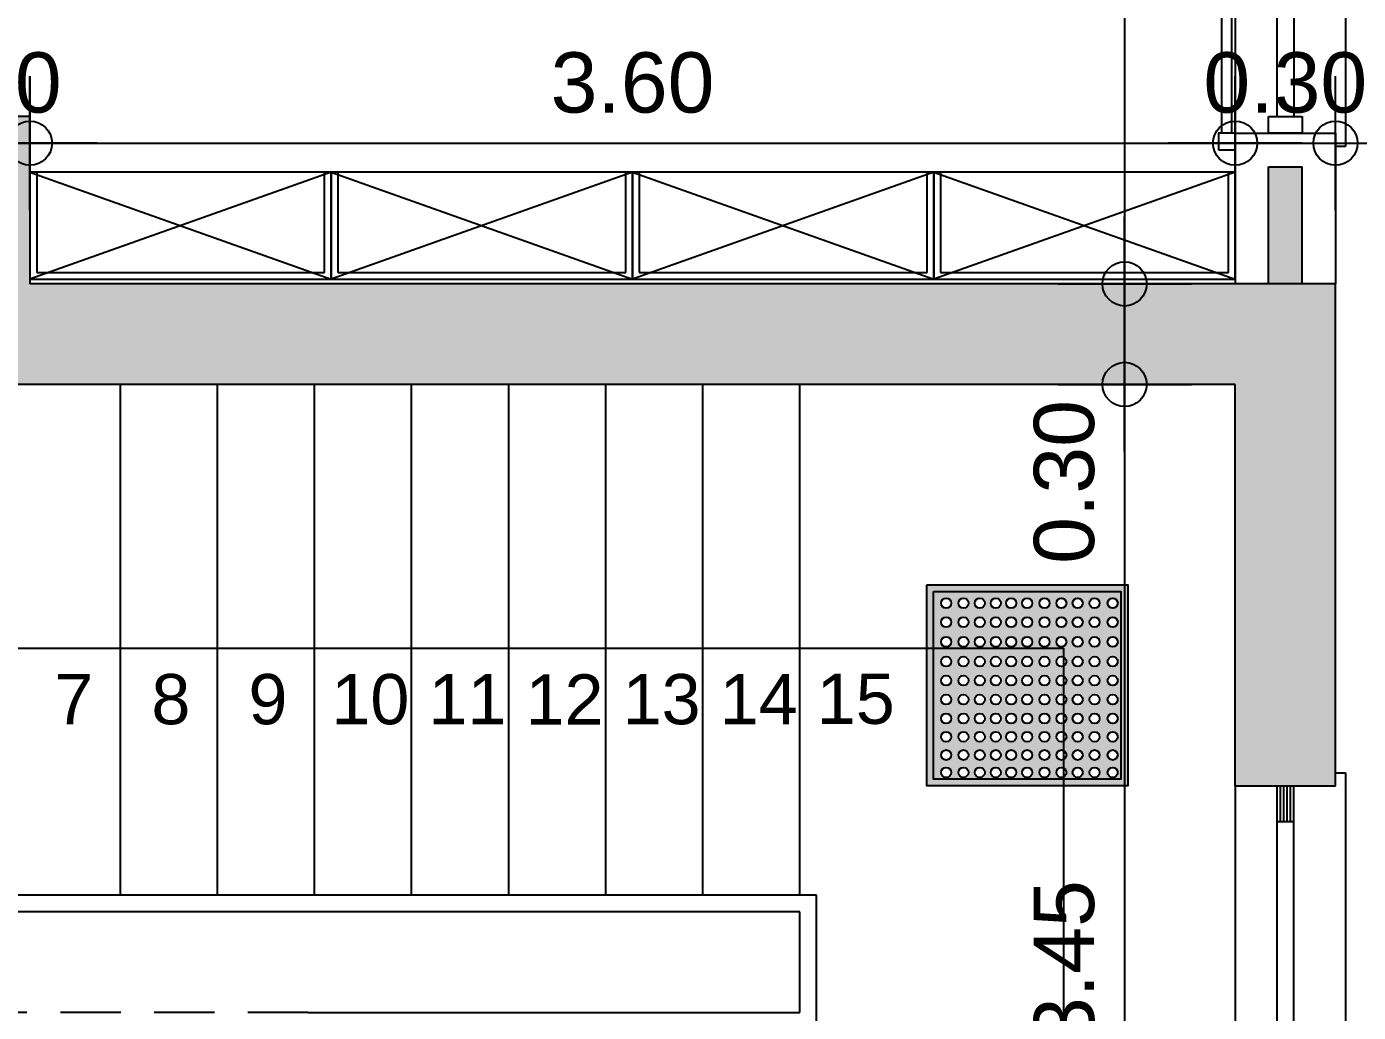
# Model space of a CAD drawing. Header units: metres. Extents: x -11 to 85, y -301 to 135.
# Drawn here: x 43.864 to 47.842, y 31.422 to 34.366 of the extents above; entities that cross this region are included whole.
import ezdxf
from ezdxf.enums import TextEntityAlignment as Align

# ---------------------------------------------------------------- set-up
doc = ezdxf.new("R2010")
doc.units = ezdxf.units.M
doc.header["$LTSCALE"] = 0.036
doc.header["$PDMODE"] = 2
doc.linetypes.add('HIDDEN', pattern=[0.375, 0.25, -0.125])
for name, color, linetype in [('arxitek corofos', 252, 'Continuous'), ('DIMBLK', 252, 'Continuous'), ('Epipla', 252, 'Continuous'), ('HLEK_FL001_SYMBOLS', 230, 'Continuous'), ('Parathira', 252, 'Continuous')]:
    doc.layers.add(name, color=color, linetype=linetype)
doc.styles.add('COMU-N', font='arial.ttf')
doc.styles.get("Standard").update_dxf_attribs({"font": 'arial.ttf'})
doc.dimstyles.new('CADWDOT', dxfattribs={"dimscale": 0.1, "dimtxt": 1.8, "dimasz": 0.08, "dimexe": 2, "dimexo": 0, "dimgap": 0.09, "dimtad": 0, "dimrnd": 0.001, "dimzin": 0, "dimdsep": 46, "dimtxsty": 'Standard', "dimblk1": 'ARTDIM', "dimblk2": 'ARTDIM', "dimsah": 1, "dimcen": 0.09, "dimdle": 0.05, "dimse1": 1, "dimse2": 1, "dimadec": 0, "dimazin": 0, "dimtfac": 1, "dimtmove": 0, "dimatfit": 3, "dimldrblk": 'ARTDIM', "dimfxl": 2, "dimtvp": 0.9999, "dimtolj": 1, "dimtzin": 0, "dimarcsym": 0})

# ---------------------------------------------------------------- blocks, each defined once
blk = doc.blocks.new('A$C7E7A7D1A')
at = {"layer": 'Parathira'}
for p, q in [((-0.33, 0.04), (-0.33, -1.09)), ((-0.3, 0.04), (-0.33, 0.04)), ((-0.175, 0), (-0.125, 0)), ((-0.175, -1.05), (-0.175, 0)), ((-0.125, 0), (-0.125, -1.05)), ((0, 0), (0, -1.05)), ((-0.165, 0), (-0.165, -0.105)), ((-0.155, 0), (-0.155, -0.105)), ((-0.145, 0), (-0.145, -0.105)), ((-0.135, 0), (-0.135, -0.105)), ((-0.125, -0.105), (-0.175, -0.105)), ((-0.125, -0.945), (-0.175, -0.945)), ((-0.165, -0.945), (-0.165, -1.05)), ((-0.155, -0.945), (-0.155, -1.05)), ((-0.145, -0.945), (-0.145, -1.05)), ((-0.135, -0.945), (-0.135, -1.05)), ((-0.125, -1.05), (-0.175, -1.05)), ((-0.33, -1.09), (-0.3, -1.09))]:
    blk.add_line(p, q, dxfattribs=at)
blk = doc.blocks.new('A$C52D13D70')
at = {"layer": 'Parathira'}
for p, q in [((-0.33, 0.04), (-0.33, -2.44)), ((-0.3, 0.04), (-0.33, 0.04)), ((-0.1, 0), (-0.2, 0)), ((-0.2, 0), (-0.2, -0.05)), ((-0.1, -0.05), (-0.1, 0)), ((0, 0), (0, -2.4)), ((-0.2, -0.05), (-0.1, -0.05)), ((-0.175, -0.05), (-0.175, -0.7833)), ((-0.125, -0.05), (-0.125, -0.7833)), ((-0.1, -0.7833), (-0.2, -0.7833)), ((-0.2, -0.7833), (-0.2, -0.8333)), ((-0.1, -0.8333), (-0.1, -0.7833)), ((-0.2, -0.8333), (-0.1, -0.8333)), ((-0.175, -0.8333), (-0.175, -1.5667)), ((-0.125, -0.8333), (-0.125, -1.5667)), ((-0.1, -1.5667), (-0.2, -1.5667)), ((-0.2, -1.5667), (-0.2, -1.6167)), ((-0.1, -1.6167), (-0.1, -1.5667)), ((-0.2, -1.6167), (-0.1, -1.6167)), ((-0.175, -1.6167), (-0.175, -2.35)), ((-0.125, -1.6167), (-0.125, -2.35)), ((-0.1, -2.35), (-0.2, -2.35)), ((-0.2, -2.35), (-0.2, -2.4)), ((-0.1, -2.4), (-0.1, -2.35)), ((-0.2, -2.4), (-0.1, -2.4)), ((-0.33, -2.44), (-0.3, -2.44))]:
    blk.add_line(p, q, dxfattribs=at)
blk = doc.blocks.new('ARTDIM')
at = {"layer": 'DIMBLK'}
for p, q in [((0, -24.9975), (0, 24.9975)), ((-24.9975, 0), (24.9975, 0))]:
    blk.add_line(p, q, dxfattribs=at)
blk.add_circle((0, 0), 8.25, dxfattribs=at)
blk = doc.blocks.new('*D440')
at = {"layer": 'arxitek corofos', "color": 0, "lineweight": -2}
for p, q in [((47.1437, 33.5894), (47.1437, 33.3054)), ((47.1437, 33.2974), (47.1437, 32.7228))]:
    blk.add_line(p, q, dxfattribs=at)
at = {"layer": 'Defpoints', "color": 0, "transparency": 16777216}
for p in [(47.4855, 33.5974), (47.1437, 33.2974), (47.4855, 33.2974)]:
    blk.add_point(p, dxfattribs=at)
at = {"layer": 'arxitek corofos', "color": 0, "lineweight": -2, "xscale": 0.008, "yscale": 0.008, "zscale": 0.008}
for p, rotation in [((47.1437, 33.5974), 90), ((47.1437, 33.2974), 270)]:
    blk.add_blockref('ARTDIM', p, dxfattribs=dict(at, rotation=rotation))
at = {"layer": 'arxitek corofos', "color": 0, "insert": (46.9637, 33.0061), "char_height": 0.18, "attachment_point": 5, "rotation": 90}
blk.add_mtext('\\A1;0.30', dxfattribs=at)
blk = doc.blocks.new('*D441')
at = {"layer": 'arxitek corofos', "color": 0, "lineweight": -2}
blk.add_line((47.1437, 33.2894), (47.1437, 29.8554), dxfattribs=at)
at = {"layer": 'Defpoints', "color": 0, "transparency": 16777216}
for p in [(47.4855, 33.2974), (47.1437, 29.8474), (47.4855, 29.8474)]:
    blk.add_point(p, dxfattribs=at)
at = {"layer": 'arxitek corofos', "color": 0, "lineweight": -2, "xscale": 0.008, "yscale": 0.008, "zscale": 0.008}
for p, rotation in [((47.1437, 33.2974), 90), ((47.1437, 29.8474), 270)]:
    blk.add_blockref('ARTDIM', p, dxfattribs=dict(at, rotation=rotation))
at = {"layer": 'arxitek corofos', "color": 0, "insert": (46.9637, 31.5724), "char_height": 0.18, "attachment_point": 5, "rotation": 90}
blk.add_mtext('\\A1;3.45', dxfattribs=at)
blk = doc.blocks.new('*D444')
at = {"layer": 'arxitek corofos', "color": 0, "lineweight": -2}
blk.add_line((40.0817, 30.1205), (47.4657, 30.1205), dxfattribs=at)
at = {"layer": 'Defpoints', "color": 0, "transparency": 16777216}
for p in [(40.0737, 33.2974), (47.4737, 33.2974), (47.4737, 30.1205)]:
    blk.add_point(p, dxfattribs=at)
at = {"layer": 'arxitek corofos', "color": 0, "lineweight": -2, "xscale": 0.008, "yscale": 0.008, "zscale": 0.008, "rotation": 180}
blk.add_blockref('ARTDIM', (40.0737, 30.1205), dxfattribs=at)
at = {"layer": 'arxitek corofos', "color": 0, "lineweight": -2, "xscale": 0.008, "yscale": 0.008, "zscale": 0.008}
blk.add_blockref('ARTDIM', (47.4737, 30.1205), dxfattribs=at)
at = {"layer": 'arxitek corofos', "color": 0, "insert": (43.7737, 30.3005), "char_height": 0.18, "attachment_point": 5}
blk.add_mtext('\\A1;7.40', dxfattribs=at)
blk = doc.blocks.new('*D446')
at = {"layer": 'arxitek corofos', "color": 0, "lineweight": -2}
blk.add_line((47.1437, 44.2394), (47.1437, 33.6054), dxfattribs=at)
at = {"layer": 'Defpoints', "color": 0, "transparency": 16777216}
for p in [(46.4004, 44.2474), (46.4004, 33.5974), (47.1437, 33.5974)]:
    blk.add_point(p, dxfattribs=at)
at = {"layer": 'arxitek corofos', "color": 0, "lineweight": -2, "xscale": 0.008, "yscale": 0.008, "zscale": 0.008}
for p, rotation in [((47.1437, 44.2474), 90), ((47.1437, 33.5974), 270)]:
    blk.add_blockref('ARTDIM', p, dxfattribs=dict(at, rotation=rotation))
at = {"layer": 'arxitek corofos', "color": 0, "insert": (46.9637, 38.9224), "char_height": 0.18, "attachment_point": 5, "rotation": 90}
blk.add_mtext('\\A1;10.65', dxfattribs=at)
blk = doc.blocks.new('*D492')
at = {"layer": 'arxitek corofos', "color": 0, "lineweight": -2}
blk.add_line((43.5817, 34.0176), (43.8657, 34.0176), dxfattribs=at)
at = {"layer": 'Defpoints', "color": 0, "transparency": 16777216}
for p in [(43.8737, 34.0176), (43.5737, 33.5974), (43.8737, 33.5974)]:
    blk.add_point(p, dxfattribs=at)
at = {"layer": 'arxitek corofos', "color": 0, "lineweight": -2, "xscale": 0.008, "yscale": 0.008, "zscale": 0.008, "rotation": 180}
blk.add_blockref('ARTDIM', (43.5737, 34.0176), dxfattribs=at)
at = {"layer": 'arxitek corofos', "color": 0, "lineweight": -2, "xscale": 0.008, "yscale": 0.008, "zscale": 0.008}
blk.add_blockref('ARTDIM', (43.8737, 34.0176), dxfattribs=at)
at = {"layer": 'arxitek corofos', "color": 0, "insert": (43.7237, 34.1976), "char_height": 0.18, "attachment_point": 5}
blk.add_mtext('\\A1;0.30', dxfattribs=at)
blk = doc.blocks.new('*D493')
at = {"layer": 'arxitek corofos', "color": 0, "lineweight": -2}
blk.add_line((43.8817, 34.0176), (47.4657, 34.0176), dxfattribs=at)
at = {"layer": 'Defpoints', "color": 0, "transparency": 16777216}
for p in [(47.4737, 34.0176), (43.8737, 33.5974), (47.4737, 33.5974)]:
    blk.add_point(p, dxfattribs=at)
at = {"layer": 'arxitek corofos', "color": 0, "lineweight": -2, "xscale": 0.008, "yscale": 0.008, "zscale": 0.008, "rotation": 180}
blk.add_blockref('ARTDIM', (43.8737, 34.0176), dxfattribs=at)
at = {"layer": 'arxitek corofos', "color": 0, "lineweight": -2, "xscale": 0.008, "yscale": 0.008, "zscale": 0.008}
blk.add_blockref('ARTDIM', (47.4737, 34.0176), dxfattribs=at)
at = {"layer": 'arxitek corofos', "color": 0, "insert": (45.6737, 34.1976), "char_height": 0.18, "attachment_point": 5}
blk.add_mtext('\\A1;3.60', dxfattribs=at)
blk = doc.blocks.new('*D494')
at = {"layer": 'arxitek corofos', "color": 0, "lineweight": -2}
blk.add_line((47.4817, 34.0176), (47.7657, 34.0176), dxfattribs=at)
at = {"layer": 'Defpoints', "color": 0, "transparency": 16777216}
for p in [(47.7737, 34.0176), (47.4737, 33.5974), (47.7737, 33.5974)]:
    blk.add_point(p, dxfattribs=at)
at = {"layer": 'arxitek corofos', "color": 0, "lineweight": -2, "xscale": 0.008, "yscale": 0.008, "zscale": 0.008, "rotation": 180}
blk.add_blockref('ARTDIM', (47.4737, 34.0176), dxfattribs=at)
at = {"layer": 'arxitek corofos', "color": 0, "lineweight": -2, "xscale": 0.008, "yscale": 0.008, "zscale": 0.008}
blk.add_blockref('ARTDIM', (47.7737, 34.0176), dxfattribs=at)
at = {"layer": 'arxitek corofos', "color": 0, "insert": (47.6237, 34.1976), "char_height": 0.18, "attachment_point": 5}
blk.add_mtext('\\A1;0.30', dxfattribs=at)
blk = doc.blocks.new('b3')
at = {"layer": 'Epipla'}
for p, q in [((-23.079, 40.1889), (-22.759, 41.0889)), ((-23.079, 41.0889), (-22.759, 40.1889)), ((-22.759, 41.0889), (-23.079, 41.0889)), ((-23.079, 41.0889), (-23.079, 40.1889)), ((-22.779, 41.0689), (-23.079, 41.0689)), ((-22.779, 40.2089), (-22.779, 41.0689)), ((-22.759, 40.1889), (-22.759, 41.0889)), ((-23.079, 40.2089), (-22.779, 40.2089)), ((-23.079, 39.2889), (-22.759, 40.1889)), ((-23.079, 40.1889), (-22.759, 39.2889)), ((-22.759, 40.1889), (-23.079, 40.1889)), ((-23.079, 40.1889), (-23.079, 39.2889)), ((-23.079, 40.1889), (-22.759, 40.1889)), ((-22.759, 39.2889), (-22.759, 40.1889)), ((-22.779, 40.1689), (-23.079, 40.1689)), ((-22.779, 39.3089), (-22.779, 40.1689)), ((-23.079, 39.3089), (-22.779, 39.3089)), ((-23.079, 38.3889), (-22.759, 39.2889)), ((-23.079, 39.2889), (-22.759, 38.3889)), ((-22.759, 39.2889), (-23.079, 39.2889)), ((-23.079, 39.2889), (-23.079, 38.3889)), ((-23.079, 39.2889), (-22.759, 39.2889)), ((-22.779, 39.2689), (-23.079, 39.2689)), ((-22.779, 38.4089), (-22.779, 39.2689)), ((-22.759, 38.3889), (-22.759, 39.2889)), ((-23.079, 38.4089), (-22.779, 38.4089)), ((-23.079, 37.4889), (-22.759, 38.3889)), ((-23.079, 38.3889), (-22.759, 37.4889)), ((-22.759, 38.3889), (-23.079, 38.3889)), ((-23.079, 38.3889), (-23.079, 37.4889)), ((-23.079, 38.3889), (-22.759, 38.3889)), ((-22.779, 38.3689), (-23.079, 38.3689)), ((-22.779, 37.5089), (-22.779, 38.3689)), ((-22.759, 37.4889), (-22.759, 38.3889)), ((-23.079, 37.5089), (-22.779, 37.5089)), ((-23.079, 37.4889), (-22.759, 37.4889))]:
    blk.add_line(p, q, dxfattribs=at)
blk = doc.blocks.new('A$C074263FA')
at = {"layer": 'Epipla'}
for p, q in [((0.05, -0.01), (2.45, -0.01)), ((0.05, -0.04), (2.45, -0.04))]:
    blk.add_line(p, q, dxfattribs=at)
for points in [[(0, -0.05), (0, 0), (0.05, 0), (0.05, -0.05)], [(2.5, -0.05), (2.5, 0), (2.45, 0), (2.45, -0.05)]]:
    blk.add_lwpolyline(points, close=True, dxfattribs=at)
blk = doc.blocks.new('led 46W tetragono')
at = {"layer": 'HLEK_FL001_SYMBOLS'}
h = blk.add_hatch(color=256, dxfattribs=at)
h.dxf.hatch_style = 1
h.paths.add_polyline_path([(104.7283, -8.1225), (104.7283, -8.7225), (105.3283, -8.7225), (105.3283, -8.1225)])
h.paths.add_polyline_path([(105.3083, -8.1425), (105.3083, -8.7025), (104.7483, -8.7025), (104.7483, -8.1425)], flags=16)
h.paths.add_polyline_path([(104.9493, -8.1771, -1), (104.9193, -8.1771, -1)], flags=0)
h.paths.add_polyline_path([(104.9954, -8.1771, -1), (104.9654, -8.1771, -1)], flags=0)
h.paths.add_polyline_path([(104.9014, -8.1771, -1), (104.8714, -8.1771, -1)], flags=0)
h.paths.add_polyline_path([(105.0432, -8.1771, -1), (105.0133, -8.1771, -1)], flags=0)
h.paths.add_polyline_path([(104.9493, -8.2338, -1), (104.9193, -8.2338, -1)], flags=0)
h.paths.add_polyline_path([(104.9954, -8.2338, -1), (104.9654, -8.2338, -1)], flags=0)
h.paths.add_polyline_path([(104.9014, -8.2338, -1), (104.8714, -8.2338, -1)], flags=0)
h.paths.add_polyline_path([(104.8526, -8.1771, -1), (104.8227, -8.1771, -1)], flags=0)
h.paths.add_polyline_path([(105.0432, -8.2338, -1), (105.0133, -8.2338, -1)], flags=0)
h.paths.add_polyline_path([(105.0946, -8.1771, -1), (105.0647, -8.1771, -1)], flags=0)
h.paths.add_polyline_path([(104.8526, -8.2338, -1), (104.8227, -8.2338, -1)], flags=0)
h.paths.add_polyline_path([(105.0946, -8.2338, -1), (105.0647, -8.2338, -1)], flags=0)
h.paths.add_polyline_path([(104.9493, -8.2927, -1), (104.9193, -8.2927, -1)], flags=0)
h.paths.add_polyline_path([(104.9954, -8.2927, -1), (104.9654, -8.2927, -1)], flags=0)
h.paths.add_polyline_path([(104.8012, -8.1771, -1), (104.7713, -8.1771, -1)], flags=0)
h.paths.add_polyline_path([(104.9014, -8.2927, -1), (104.8714, -8.2927, -1)], flags=0)
h.paths.add_polyline_path([(105.0432, -8.2927, -1), (105.0133, -8.2927, -1)], flags=0)
h.paths.add_polyline_path([(105.1452, -8.1771, -1), (105.1152, -8.1771, -1)], flags=0)
h.paths.add_polyline_path([(104.8012, -8.2338, -1), (104.7713, -8.2338, -1)], flags=0)
h.paths.add_polyline_path([(104.8526, -8.2927, -1), (104.8227, -8.2927, -1)], flags=0)
h.paths.add_polyline_path([(105.1452, -8.2338, -1), (105.1152, -8.2338, -1)], flags=0)
h.paths.add_polyline_path([(105.0946, -8.2927, -1), (105.0647, -8.2927, -1)], flags=0)
h.paths.add_polyline_path([(104.9493, -8.3517, -1), (104.9193, -8.3517, -1)], flags=0)
h.paths.add_polyline_path([(104.9954, -8.3517, -1), (104.9654, -8.3517, -1)], flags=0)
h.paths.add_polyline_path([(105.1939, -8.1771, -1), (105.164, -8.1771, -1)], flags=0)
h.paths.add_polyline_path([(104.9014, -8.3517, -1), (104.8714, -8.3517, -1)], flags=0)
h.paths.add_polyline_path([(105.0432, -8.3517, -1), (105.0133, -8.3517, -1)], flags=0)
h.paths.add_polyline_path([(104.8012, -8.2927, -1), (104.7713, -8.2927, -1)], flags=0)
h.paths.add_polyline_path([(105.1452, -8.2927, -1), (105.1152, -8.2927, -1)], flags=0)
h.paths.add_polyline_path([(105.1939, -8.2338, -1), (105.164, -8.2338, -1)], flags=0)
h.paths.add_polyline_path([(104.8526, -8.3517, -1), (104.8227, -8.3517, -1)], flags=0)
h.paths.add_polyline_path([(105.0946, -8.3517, -1), (105.0647, -8.3517, -1)], flags=0)
h.paths.add_polyline_path([(105.1939, -8.2927, -1), (105.164, -8.2927, -1)], flags=0)
h.paths.add_polyline_path([(105.2445, -8.1771, -1), (105.2145, -8.1771, -1)], flags=0)
h.paths.add_polyline_path([(104.8012, -8.3517, -1), (104.7713, -8.3517, -1)], flags=0)
h.paths.add_polyline_path([(104.9493, -8.4083, -1), (104.9193, -8.4083, -1)], flags=0)
h.paths.add_polyline_path([(104.9954, -8.4083, -1), (104.9654, -8.4083, -1)], flags=0)
h.paths.add_polyline_path([(105.1452, -8.3517, -1), (105.1152, -8.3517, -1)], flags=0)
h.paths.add_polyline_path([(104.9014, -8.4083, -1), (104.8714, -8.4083, -1)], flags=0)
h.paths.add_polyline_path([(105.0432, -8.4083, -1), (105.0133, -8.4083, -1)], flags=0)
h.paths.add_polyline_path([(105.2445, -8.2338, -1), (105.2145, -8.2338, -1)], flags=0)
h.paths.add_polyline_path([(104.8526, -8.4083, -1), (104.8227, -8.4083, -1)], flags=0)
h.paths.add_polyline_path([(105.0946, -8.4083, -1), (105.0647, -8.4083, -1)], flags=0)
h.paths.add_polyline_path([(105.1939, -8.3517, -1), (105.164, -8.3517, -1)], flags=0)
h.paths.add_polyline_path([(105.2445, -8.2927, -1), (105.2145, -8.2927, -1)], flags=0)
h.paths.add_polyline_path([(104.8012, -8.4083, -1), (104.7713, -8.4083, -1)], flags=0)
h.paths.add_polyline_path([(105.1452, -8.4083, -1), (105.1152, -8.4083, -1)], flags=0)
h.paths.add_polyline_path([(105.2985, -8.1771, -1), (105.2686, -8.1771, -1)], flags=0)
h.paths.add_polyline_path([(104.9493, -8.465, -1), (104.9193, -8.465, -1)], flags=0)
h.paths.add_polyline_path([(104.9954, -8.465, -1), (104.9654, -8.465, -1)], flags=0)
h.paths.add_polyline_path([(104.9014, -8.465, -1), (104.8714, -8.465, -1)], flags=0)
h.paths.add_polyline_path([(105.0432, -8.465, -1), (105.0133, -8.465, -1)], flags=0)
h.paths.add_polyline_path([(105.2985, -8.2338, -1), (105.2686, -8.2338, -1)], flags=0)
h.paths.add_polyline_path([(105.2445, -8.3517, -1), (105.2145, -8.3517, -1)], flags=0)
h.paths.add_polyline_path([(104.8526, -8.465, -1), (104.8227, -8.465, -1)], flags=0)
h.paths.add_polyline_path([(105.1939, -8.4083, -1), (105.164, -8.4083, -1)], flags=0)
h.paths.add_polyline_path([(105.0946, -8.465, -1), (105.0647, -8.465, -1)], flags=0)
h.paths.add_polyline_path([(105.2985, -8.2927, -1), (105.2686, -8.2927, -1)], flags=0)
h.paths.add_polyline_path([(104.8012, -8.465, -1), (104.7713, -8.465, -1)], flags=0)
h.paths.add_polyline_path([(105.1452, -8.465, -1), (105.1152, -8.465, -1)], flags=0)
h.paths.add_polyline_path([(105.2445, -8.4083, -1), (105.2145, -8.4083, -1)], flags=0)
h.paths.add_polyline_path([(104.9493, -8.5217, -1), (104.9193, -8.5217, -1)], flags=0)
h.paths.add_polyline_path([(104.9954, -8.5217, -1), (104.9654, -8.5217, -1)], flags=0)
h.paths.add_polyline_path([(105.2985, -8.3517, -1), (105.2686, -8.3517, -1)], flags=0)
h.paths.add_polyline_path([(104.9014, -8.5217, -1), (104.8714, -8.5217, -1)], flags=0)
h.paths.add_polyline_path([(105.0432, -8.5217, -1), (105.0133, -8.5217, -1)], flags=0)
h.paths.add_polyline_path([(105.1939, -8.465, -1), (105.164, -8.465, -1)], flags=0)
h.paths.add_polyline_path([(104.8526, -8.5217, -1), (104.8227, -8.5217, -1)], flags=0)
h.paths.add_polyline_path([(105.0946, -8.5217, -1), (105.0647, -8.5217, -1)], flags=0)
h.paths.add_polyline_path([(104.8012, -8.5217, -1), (104.7713, -8.5217, -1)], flags=0)
h.paths.add_polyline_path([(105.1452, -8.5217, -1), (105.1152, -8.5217, -1)], flags=0)
h.paths.add_polyline_path([(105.2985, -8.4083, -1), (105.2686, -8.4083, -1)], flags=0)
h.paths.add_polyline_path([(105.2445, -8.465, -1), (105.2145, -8.465, -1)], flags=0)
h.paths.add_polyline_path([(104.9493, -8.5761, -1), (104.9193, -8.5761, -1)], flags=0)
h.paths.add_polyline_path([(104.9954, -8.5761, -1), (104.9654, -8.5761, -1)], flags=0)
h.paths.add_polyline_path([(105.1939, -8.5217, -1), (105.164, -8.5217, -1)], flags=0)
h.paths.add_polyline_path([(104.9014, -8.5761, -1), (104.8714, -8.5761, -1)], flags=0)
h.paths.add_polyline_path([(105.0432, -8.5761, -1), (105.0133, -8.5761, -1)], flags=0)
h.paths.add_polyline_path([(104.8526, -8.5761, -1), (104.8227, -8.5761, -1)], flags=0)
h.paths.add_polyline_path([(105.0946, -8.5761, -1), (105.0647, -8.5761, -1)], flags=0)
h.paths.add_polyline_path([(105.2985, -8.465, -1), (105.2686, -8.465, -1)], flags=0)
h.paths.add_polyline_path([(104.8012, -8.5761, -1), (104.7713, -8.5761, -1)], flags=0)
h.paths.add_polyline_path([(105.2445, -8.5217, -1), (105.2145, -8.5217, -1)], flags=0)
h.paths.add_polyline_path([(105.1452, -8.5761, -1), (105.1152, -8.5761, -1)], flags=0)
h.paths.add_polyline_path([(105.1939, -8.5761, -1), (105.164, -8.5761, -1)], flags=0)
h.paths.add_polyline_path([(104.9493, -8.6305, -1), (104.9193, -8.6305, -1)], flags=0)
h.paths.add_polyline_path([(104.9954, -8.6305, -1), (104.9654, -8.6305, -1)], flags=0)
h.paths.add_polyline_path([(104.9014, -8.6305, -1), (104.8714, -8.6305, -1)], flags=0)
h.paths.add_polyline_path([(105.0432, -8.6305, -1), (105.0133, -8.6305, -1)], flags=0)
h.paths.add_polyline_path([(105.2985, -8.5217, -1), (105.2686, -8.5217, -1)], flags=0)
h.paths.add_polyline_path([(104.8526, -8.6305, -1), (104.8227, -8.6305, -1)], flags=0)
h.paths.add_polyline_path([(105.0946, -8.6305, -1), (105.0647, -8.6305, -1)], flags=0)
h.paths.add_polyline_path([(105.2445, -8.5761, -1), (105.2145, -8.5761, -1)], flags=0)
h.paths.add_polyline_path([(104.8012, -8.6305, -1), (104.7713, -8.6305, -1)], flags=0)
h.paths.add_polyline_path([(105.1452, -8.6305, -1), (105.1152, -8.6305, -1)], flags=0)
h.paths.add_polyline_path([(105.1939, -8.6305, -1), (105.164, -8.6305, -1)], flags=0)
h.paths.add_polyline_path([(104.9493, -8.6826, -1), (104.9193, -8.6826, -1)], flags=0)
h.paths.add_polyline_path([(104.9954, -8.6826, -1), (104.9654, -8.6826, -1)], flags=0)
h.paths.add_polyline_path([(105.2985, -8.5761, -1), (105.2686, -8.5761, -1)], flags=0)
h.paths.add_polyline_path([(104.9014, -8.6826, -1), (104.8714, -8.6826, -1)], flags=0)
h.paths.add_polyline_path([(105.0432, -8.6826, -1), (105.0133, -8.6826, -1)], flags=0)
h.paths.add_polyline_path([(104.8526, -8.6826, -1), (104.8227, -8.6826, -1)], flags=0)
h.paths.add_polyline_path([(105.0946, -8.6826, -1), (105.0647, -8.6826, -1)], flags=0)
h.paths.add_polyline_path([(105.2445, -8.6305, -1), (105.2145, -8.6305, -1)], flags=0)
h.paths.add_polyline_path([(104.8012, -8.6826, -1), (104.7713, -8.6826, -1)], flags=0)
h.paths.add_polyline_path([(105.1452, -8.6826, -1), (105.1152, -8.6826, -1)], flags=0)
h.paths.add_polyline_path([(105.1939, -8.6826, -1), (105.164, -8.6826, -1)], flags=0)
h.paths.add_polyline_path([(105.2985, -8.6305, -1), (105.2686, -8.6305, -1)], flags=0)
h.paths.add_polyline_path([(105.2445, -8.6826, -1), (105.2145, -8.6826, -1)], flags=0)
h.paths.add_polyline_path([(105.2985, -8.6826, -1), (105.2686, -8.6826, -1)], flags=0)
h = blk.add_hatch(color=181, dxfattribs=at)
h.dxf.hatch_style = 1
h.paths.add_polyline_path([(104.7483, -8.1425), (104.7483, -8.7025), (105.3083, -8.7025), (105.3083, -8.1425)])
h.paths.add_polyline_path([(104.9954, -8.3517, -1), (104.9654, -8.3517, -1)], flags=16)
h.paths.add_polyline_path([(105.0432, -8.3517, -1), (105.0133, -8.3517, -1)], flags=16)
h.paths.add_polyline_path([(104.9654, -8.2927, -1), (104.9954, -8.2927, -1)], flags=16)
h.paths.add_polyline_path([(105.0133, -8.2927, -1), (105.0432, -8.2927, -1)], flags=16)
h.paths.add_polyline_path([(104.9493, -8.3517, -1), (104.9193, -8.3517, -1)], flags=16)
h.paths.add_polyline_path([(104.9193, -8.2927, -1), (104.9493, -8.2927, -1)], flags=16)
h.paths.add_polyline_path([(105.0946, -8.3517, -1), (105.0647, -8.3517, -1)], flags=16)
h.paths.add_polyline_path([(105.0647, -8.2927, -1), (105.0946, -8.2927, -1)], flags=16)
h.paths.add_polyline_path([(104.9954, -8.4083, -1), (104.9654, -8.4083, -1)], flags=16)
h.paths.add_polyline_path([(105.0432, -8.4083, -1), (105.0133, -8.4083, -1)], flags=16)
h.paths.add_polyline_path([(104.9654, -8.2338, -1), (104.9954, -8.2338, -1)], flags=16)
h.paths.add_polyline_path([(105.0133, -8.2338, -1), (105.0432, -8.2338, -1)], flags=16)
h.paths.add_polyline_path([(104.9493, -8.4083, -1), (104.9193, -8.4083, -1)], flags=16)
h.paths.add_polyline_path([(105.0946, -8.4083, -1), (105.0647, -8.4083, -1)], flags=16)
h.paths.add_polyline_path([(104.9193, -8.2338, -1), (104.9493, -8.2338, -1)], flags=16)
h.paths.add_polyline_path([(105.0647, -8.2338, -1), (105.0946, -8.2338, -1)], flags=16)
h.paths.add_polyline_path([(104.9014, -8.3517, -1), (104.8714, -8.3517, -1)], flags=16)
h.paths.add_polyline_path([(104.8714, -8.2927, -1), (104.9014, -8.2927, -1)], flags=16)
h.paths.add_polyline_path([(105.1452, -8.3517, -1), (105.1152, -8.3517, -1)], flags=16)
h.paths.add_polyline_path([(105.1152, -8.2927, -1), (105.1452, -8.2927, -1)], flags=16)
h.paths.add_polyline_path([(104.9954, -8.465, -1), (104.9654, -8.465, -1)], flags=16)
h.paths.add_polyline_path([(105.0432, -8.465, -1), (105.0133, -8.465, -1)], flags=16)
h.paths.add_polyline_path([(104.9014, -8.4083, -1), (104.8714, -8.4083, -1)], flags=16)
h.paths.add_polyline_path([(104.8714, -8.2338, -1), (104.9014, -8.2338, -1)], flags=16)
h.paths.add_polyline_path([(104.9654, -8.1771, -1), (104.9954, -8.1771, -1)], flags=16)
h.paths.add_polyline_path([(105.0133, -8.1771, -1), (105.0432, -8.1771, -1)], flags=16)
h.paths.add_polyline_path([(105.1452, -8.4083, -1), (105.1152, -8.4083, -1)], flags=16)
h.paths.add_polyline_path([(104.9493, -8.465, -1), (104.9193, -8.465, -1)], flags=16)
h.paths.add_polyline_path([(105.1152, -8.2338, -1), (105.1452, -8.2338, -1)], flags=16)
h.paths.add_polyline_path([(105.0946, -8.465, -1), (105.0647, -8.465, -1)], flags=16)
h.paths.add_polyline_path([(104.9193, -8.1771, -1), (104.9493, -8.1771, -1)], flags=16)
h.paths.add_polyline_path([(105.0647, -8.1771, -1), (105.0946, -8.1771, -1)], flags=16)
h.paths.add_polyline_path([(104.8526, -8.3517, -1), (104.8227, -8.3517, -1)], flags=16)
h.paths.add_polyline_path([(104.8227, -8.2927, -1), (104.8526, -8.2927, -1)], flags=16)
h.paths.add_polyline_path([(105.1939, -8.3517, -1), (105.164, -8.3517, -1)], flags=16)
h.paths.add_polyline_path([(105.164, -8.2927, -1), (105.1939, -8.2927, -1)], flags=16)
h.paths.add_polyline_path([(104.9014, -8.465, -1), (104.8714, -8.465, -1)], flags=16)
h.paths.add_polyline_path([(104.8526, -8.4083, -1), (104.8227, -8.4083, -1)], flags=16)
h.paths.add_polyline_path([(105.1452, -8.465, -1), (105.1152, -8.465, -1)], flags=16)
h.paths.add_polyline_path([(104.8714, -8.1771, -1), (104.9014, -8.1771, -1)], flags=16)
h.paths.add_polyline_path([(104.8227, -8.2338, -1), (104.8526, -8.2338, -1)], flags=16)
h.paths.add_polyline_path([(105.1939, -8.4083, -1), (105.164, -8.4083, -1)], flags=16)
h.paths.add_polyline_path([(105.1152, -8.1771, -1), (105.1452, -8.1771, -1)], flags=16)
h.paths.add_polyline_path([(104.9954, -8.5217, -1), (104.9654, -8.5217, -1)], flags=16)
h.paths.add_polyline_path([(105.0432, -8.5217, -1), (105.0133, -8.5217, -1)], flags=16)
h.paths.add_polyline_path([(105.164, -8.2338, -1), (105.1939, -8.2338, -1)], flags=16)
h.paths.add_polyline_path([(104.9493, -8.5217, -1), (104.9193, -8.5217, -1)], flags=16)
h.paths.add_polyline_path([(105.0946, -8.5217, -1), (105.0647, -8.5217, -1)], flags=16)
h.paths.add_polyline_path([(104.8526, -8.465, -1), (104.8227, -8.465, -1)], flags=16)
h.paths.add_polyline_path([(104.8012, -8.3517, -1), (104.7713, -8.3517, -1)], flags=16)
h.paths.add_polyline_path([(104.7713, -8.2927, -1), (104.8012, -8.2927, -1)], flags=16)
h.paths.add_polyline_path([(104.8227, -8.1771, -1), (104.8526, -8.1771, -1)], flags=16)
h.paths.add_polyline_path([(105.1939, -8.465, -1), (105.164, -8.465, -1)], flags=16)
h.paths.add_polyline_path([(105.2445, -8.3517, -1), (105.2145, -8.3517, -1)], flags=16)
h.paths.add_polyline_path([(104.9014, -8.5217, -1), (104.8714, -8.5217, -1)], flags=16)
h.paths.add_polyline_path([(105.2145, -8.2927, -1), (105.2445, -8.2927, -1)], flags=16)
h.paths.add_polyline_path([(105.164, -8.1771, -1), (105.1939, -8.1771, -1)], flags=16)
h.paths.add_polyline_path([(104.8012, -8.4083, -1), (104.7713, -8.4083, -1)], flags=16)
h.paths.add_polyline_path([(105.1452, -8.5217, -1), (105.1152, -8.5217, -1)], flags=16)
h.paths.add_polyline_path([(104.7713, -8.2338, -1), (104.8012, -8.2338, -1)], flags=16)
h.paths.add_polyline_path([(105.2445, -8.4083, -1), (105.2145, -8.4083, -1)], flags=16)
h.paths.add_polyline_path([(105.2145, -8.2338, -1), (105.2445, -8.2338, -1)], flags=16)
h.paths.add_polyline_path([(104.9954, -8.5761, -1), (104.9654, -8.5761, -1)], flags=16)
h.paths.add_polyline_path([(105.0432, -8.5761, -1), (105.0133, -8.5761, -1)], flags=16)
h.paths.add_polyline_path([(104.8526, -8.5217, -1), (104.8227, -8.5217, -1)], flags=16)
h.paths.add_polyline_path([(104.8012, -8.465, -1), (104.7713, -8.465, -1)], flags=16)
h.paths.add_polyline_path([(104.9493, -8.5761, -1), (104.9193, -8.5761, -1)], flags=16)
h.paths.add_polyline_path([(105.0946, -8.5761, -1), (105.0647, -8.5761, -1)], flags=16)
h.paths.add_polyline_path([(105.1939, -8.5217, -1), (105.164, -8.5217, -1)], flags=16)
h.paths.add_polyline_path([(104.7713, -8.1771, -1), (104.8012, -8.1771, -1)], flags=16)
h.paths.add_polyline_path([(105.2445, -8.465, -1), (105.2145, -8.465, -1)], flags=16)
h.paths.add_polyline_path([(105.2145, -8.1771, -1), (105.2445, -8.1771, -1)], flags=16)
h.paths.add_polyline_path([(104.9014, -8.5761, -1), (104.8714, -8.5761, -1)], flags=16)
h.paths.add_polyline_path([(105.1452, -8.5761, -1), (105.1152, -8.5761, -1)], flags=16)
h.paths.add_polyline_path([(105.2985, -8.3517, -1), (105.2686, -8.3517, -1)], flags=16)
h.paths.add_polyline_path([(105.2686, -8.2927, -1), (105.2985, -8.2927, -1)], flags=16)
h.paths.add_polyline_path([(105.2985, -8.4083, -1), (105.2686, -8.4083, -1)], flags=16)
h.paths.add_polyline_path([(104.8012, -8.5217, -1), (104.7713, -8.5217, -1)], flags=16)
h.paths.add_polyline_path([(105.2686, -8.2338, -1), (105.2985, -8.2338, -1)], flags=16)
h.paths.add_polyline_path([(105.2445, -8.5217, -1), (105.2145, -8.5217, -1)], flags=16)
h.paths.add_polyline_path([(104.8526, -8.5761, -1), (104.8227, -8.5761, -1)], flags=16)
h.paths.add_polyline_path([(104.9954, -8.6305, -1), (104.9654, -8.6305, -1)], flags=16)
h.paths.add_polyline_path([(105.1939, -8.5761, -1), (105.164, -8.5761, -1)], flags=16)
h.paths.add_polyline_path([(105.0432, -8.6305, -1), (105.0133, -8.6305, -1)], flags=16)
h.paths.add_polyline_path([(104.9493, -8.6305, -1), (104.9193, -8.6305, -1)], flags=16)
h.paths.add_polyline_path([(105.2985, -8.465, -1), (105.2686, -8.465, -1)], flags=16)
h.paths.add_polyline_path([(105.0946, -8.6305, -1), (105.0647, -8.6305, -1)], flags=16)
h.paths.add_polyline_path([(105.2686, -8.1771, -1), (105.2985, -8.1771, -1)], flags=16)
h.paths.add_polyline_path([(104.9014, -8.6305, -1), (104.8714, -8.6305, -1)], flags=16)
h.paths.add_polyline_path([(105.1452, -8.6305, -1), (105.1152, -8.6305, -1)], flags=16)
h.paths.add_polyline_path([(104.8012, -8.5761, -1), (104.7713, -8.5761, -1)], flags=16)
h.paths.add_polyline_path([(105.2445, -8.5761, -1), (105.2145, -8.5761, -1)], flags=16)
h.paths.add_polyline_path([(105.2985, -8.5217, -1), (105.2686, -8.5217, -1)], flags=16)
h.paths.add_polyline_path([(104.8526, -8.6305, -1), (104.8227, -8.6305, -1)], flags=16)
h.paths.add_polyline_path([(105.1939, -8.6305, -1), (105.164, -8.6305, -1)], flags=16)
h.paths.add_polyline_path([(104.9954, -8.6826, -1), (104.9654, -8.6826, -1)], flags=16)
h.paths.add_polyline_path([(105.0432, -8.6826, -1), (105.0133, -8.6826, -1)], flags=16)
h.paths.add_polyline_path([(104.9493, -8.6826, -1), (104.9193, -8.6826, -1)], flags=16)
h.paths.add_polyline_path([(105.0946, -8.6826, -1), (105.0647, -8.6826, -1)], flags=16)
h.paths.add_polyline_path([(104.8012, -8.6305, -1), (104.7713, -8.6305, -1)], flags=16)
h.paths.add_polyline_path([(104.9014, -8.6826, -1), (104.8714, -8.6826, -1)], flags=16)
h.paths.add_polyline_path([(105.2985, -8.5761, -1), (105.2686, -8.5761, -1)], flags=16)
h.paths.add_polyline_path([(105.1452, -8.6826, -1), (105.1152, -8.6826, -1)], flags=16)
h.paths.add_polyline_path([(105.2445, -8.6305, -1), (105.2145, -8.6305, -1)], flags=16)
h.paths.add_polyline_path([(104.8526, -8.6826, -1), (104.8227, -8.6826, -1)], flags=16)
h.paths.add_polyline_path([(105.1939, -8.6826, -1), (105.164, -8.6826, -1)], flags=16)
h.paths.add_polyline_path([(105.2985, -8.6305, -1), (105.2686, -8.6305, -1)], flags=16)
h.paths.add_polyline_path([(104.8012, -8.6826, -1), (104.7713, -8.6826, -1)], flags=16)
h.paths.add_polyline_path([(105.2445, -8.6826, -1), (105.2145, -8.6826, -1)], flags=16)
h.paths.add_polyline_path([(105.2985, -8.6826, -1), (105.2686, -8.6826, -1)], flags=16)
for points in [[(104.7283, -8.1225), (105.3283, -8.1225), (105.3283, -8.7225), (104.7283, -8.7225)], [(104.7483, -8.1425), (105.3083, -8.1425), (105.3083, -8.7025), (104.7483, -8.7025)]]:
    blk.add_lwpolyline(points, close=True, dxfattribs=at)
for centre in [(104.7862, -8.1771), (104.8377, -8.1771), (104.8864, -8.1771), (104.9343, -8.1771), (104.9804, -8.1771), (105.0282, -8.1771), (105.0797, -8.1771), (105.1302, -8.1771), (105.1789, -8.1771), (105.2295, -8.1771), (105.2835, -8.1771), (104.7862, -8.2338), (104.8377, -8.2338), (104.8864, -8.2338), (104.9343, -8.2338), (104.9804, -8.2338), (105.0282, -8.2338), (105.0797, -8.2338), (105.1302, -8.2338), (105.1789, -8.2338), (105.2295, -8.2338), (105.2835, -8.2338), (104.7862, -8.2927), (104.8377, -8.2927), (104.8864, -8.2927), (104.9343, -8.2927), (104.9804, -8.2927), (105.0282, -8.2927), (105.0797, -8.2927), (105.1302, -8.2927), (105.1789, -8.2927), (105.2295, -8.2927), (105.2835, -8.2927), (104.7862, -8.3517), (104.8377, -8.3517), (104.8864, -8.3517), (104.9343, -8.3517), (104.9804, -8.3517), (105.0282, -8.3517), (105.0797, -8.3517), (105.1302, -8.3517), (105.1789, -8.3517), (105.2295, -8.3517), (105.2835, -8.3517), (104.7862, -8.4083), (104.8377, -8.4083), (104.8864, -8.4083), (104.9343, -8.4083), (104.9804, -8.4083), (105.0282, -8.4083), (105.0797, -8.4083), (105.1302, -8.4083), (105.1789, -8.4083), (105.2295, -8.4083), (105.2835, -8.4083), (104.7862, -8.465), (104.8377, -8.465), (104.8864, -8.465), (104.9343, -8.465), (104.9804, -8.465), (105.0282, -8.465), (105.0797, -8.465), (105.1302, -8.465), (105.1789, -8.465), (105.2295, -8.465), (105.2835, -8.465), (104.7862, -8.5217), (104.8377, -8.5217), (104.8864, -8.5217), (104.9343, -8.5217), (104.9804, -8.5217), (105.0282, -8.5217), (105.0797, -8.5217), (105.1302, -8.5217), (105.1789, -8.5217), (105.2295, -8.5217), (105.2835, -8.5217), (104.7862, -8.5761), (104.8377, -8.5761), (104.8864, -8.5761), (104.9343, -8.5761), (104.9804, -8.5761), (105.0282, -8.5761), (105.0797, -8.5761), (105.1302, -8.5761), (105.1789, -8.5761), (105.2295, -8.5761), (105.2835, -8.5761), (104.7862, -8.6305), (104.8377, -8.6305), (104.8864, -8.6305), (104.9343, -8.6305), (104.9804, -8.6305), (105.0282, -8.6305), (105.0797, -8.6305), (105.1302, -8.6305), (105.1789, -8.6305), (105.2295, -8.6305), (105.2835, -8.6305), (104.7862, -8.6826), (104.8377, -8.6826), (104.8864, -8.6826), (104.9343, -8.6826), (104.9804, -8.6826), (105.0282, -8.6826), (105.0797, -8.6826), (105.1302, -8.6826), (105.1789, -8.6826), (105.2295, -8.6826), (105.2835, -8.6826)]:
    blk.add_circle(centre, 0.015, dxfattribs=at)

msp = doc.modelspace()

# ---------------------------------------------------------------- hatches: boundary and pattern name
at = {"layer": 'arxitek corofos'}
for points in [[(43.8737, 33.5974), (43.8737, 34.0974), (43.5737, 34.0974), (43.5737, 33.2974), (47.4737, 33.2974), (47.4737, 32.0974), (47.7737, 32.0974), (47.7737, 33.5974)], [(47.6737, 33.9474), (47.5737, 33.9474), (47.5737, 33.5974), (47.6737, 33.5974)]]:
    msp.add_hatch(color=256, dxfattribs=at).paths.add_polyline_path(points)

# ---------------------------------------------------------------- linework, layer by layer
for p, q in [((43.8737, 34.0974), (43.5737, 34.0974)), ((43.8737, 34.0974), (43.8737, 33.5974)), ((47.4737, 34.0474), (47.7737, 34.0474)), ((47.4737, 34.0474), (47.4737, 33.5974)), ((47.7737, 34.0474), (47.7737, 33.5974)), ((47.5737, 33.5974), (47.5737, 33.9474)), ((47.5737, 33.9474), (47.6737, 33.9474)), ((47.6737, 33.5974), (47.6737, 33.9474)), ((47.7737, 33.5974), (43.8737, 33.5974)), ((47.7737, 32.0974), (47.7737, 33.5974)), ((47.4737, 33.2974), (43.5737, 33.2974)), ((47.4737, 32.0974), (47.4737, 33.2974)), ((47.7737, 32.0974), (47.4737, 32.0974))]:
    msp.add_line(p, q, dxfattribs=at)
at = {"layer": 'arxitek corofos', "linetype": 'Continuous'}
for p, q in [((44.1437, 31.7724), (44.1437, 33.2974)), ((44.4337, 31.7724), (44.4337, 33.2974)), ((44.7237, 31.7724), (44.7237, 33.2974)), ((45.0137, 31.7724), (45.0137, 33.2974)), ((45.3037, 31.7724), (45.3037, 33.2974)), ((45.5937, 31.7724), (45.5937, 33.2974)), ((45.8837, 31.7724), (45.8837, 33.2974)), ((46.1737, 31.7724), (46.1737, 33.2974)), ((42.1137, 32.5099), (46.9612, 32.5099)), ((46.9612, 32.5099), (46.9612, 30.6349)), ((44.7237, 31.7724), (42.1137, 31.7724)), ((44.7237, 31.7724), (44.7237, 31.7724)), ((46.2237, 31.7724), (44.7237, 31.7724)), ((46.2237, 31.3724), (46.2237, 31.7724)), ((44.7427, 31.7224), (42.1137, 31.7224)), ((46.1737, 31.7224), (44.7427, 31.7224)), ((46.1737, 31.4224), (46.1737, 31.7224)), ((44.7047, 31.4224), (46.1737, 31.4224))]:
    msp.add_line(p, q, dxfattribs=at)
at = {"layer": 'arxitek corofos', "linetype": 'HIDDEN', "ltscale": 20}
msp.add_line((44.7047, 31.4224), (42.6937, 31.4224), dxfattribs=at)

# ---------------------------------------------------------------- block references
at = {"layer": 'arxitek corofos', "xscale": -1, "rotation": 270}
msp.add_blockref('A$C074263FA', (47.4737, 33.9974), dxfattribs=at)
at = {"layer": 'arxitek corofos', "xscale": -1}
for name, p in [('A$C52D13D70', (47.4737, 36.4474)), ('A$C7E7A7D1A', (47.4737, 32.0974))]:
    msp.add_blockref(name, p, dxfattribs=at)
at = {"layer": 'arxitek corofos', "rotation": 270}
msp.add_blockref('b3', (6.3848, 10.8523), dxfattribs=at)
at = {"layer": 'HLEK_FL001_SYMBOLS'}
msp.add_blockref('led 46W tetragono', (-58.1755, 40.8213), dxfattribs=at)

# ---------------------------------------------------------------- texts
at = {"layer": 'arxitek corofos', "style": 'COMU-N'}
for s, p in [('7', (44.0046, 32.3576)), ('8', (44.2946, 32.3576)), ('9', (44.5846, 32.3576)), ('10', (44.8905, 32.3576)), ('11', (45.1805, 32.3576)), ('12', (45.4705, 32.3576)), ('13', (45.7605, 32.3576)), ('14', (46.0505, 32.3576)), ('15', (46.3405, 32.3576))]:
    msp.add_text(s, height=0.15, dxfattribs=at).set_placement(p, align=Align.MIDDLE)

# ---------------------------------------------------------------- dimensions: what is measured, and where the dimension line sits
at = {"layer": 'arxitek corofos'}
dim = msp.add_aligned_dim(p1=(46.4004, 44.2474), p2=(46.4004, 33.5974), distance=0.7433, dimstyle='CADWDOT', dxfattribs=at)
dim.commit()
dim.dimension.update_dxf_attribs({"geometry": '*D446', "text_midpoint": (46.9637, 38.9224)})
for base, p1, p2, picture, middle in [((43.8737, 34.0176), (43.5737, 33.5974), (43.8737, 33.5974), '*D492', (43.7237, 34.0176)), ((47.7737, 34.0176), (47.4737, 33.5974), (47.7737, 33.5974), '*D494', (47.6237, 34.0176))]:
    dim = msp.add_linear_dim(base=base, p1=p1, p2=p2, dimstyle='CADWDOT', dxfattribs=at)
    dim.commit()
    dim.dimension.update_dxf_attribs({"geometry": picture, "text_midpoint": middle, "dimtype": 160})
for base, p1, p2, picture, middle in [((47.4737, 34.0176), (43.8737, 33.5974), (47.4737, 33.5974), '*D493', (45.6737, 34.1976)), ((47.4737, 30.1205), (40.0737, 33.2974), (47.4737, 33.2974), '*D444', (43.7737, 30.3005))]:
    dim = msp.add_linear_dim(base=base, p1=p1, p2=p2, dimstyle='CADWDOT', dxfattribs=at)
    dim.commit()
    dim.dimension.update_dxf_attribs({"geometry": picture, "text_midpoint": middle})
for base, p1, p2, picture, middle in [((47.1437, 33.2974), (47.4855, 33.5974), (47.4855, 33.2974), '*D440', (46.9637, 33.0061)), ((47.1437, 29.8474), (47.4855, 33.2974), (47.4855, 29.8474), '*D441', (46.9637, 31.5724))]:
    dim = msp.add_linear_dim(base=base, p1=p1, p2=p2, angle=90, dimstyle='CADWDOT', dxfattribs=at)
    dim.commit()
    dim.dimension.update_dxf_attribs({"geometry": picture, "text_midpoint": middle})

doc.saveas('drawing.dxf')
